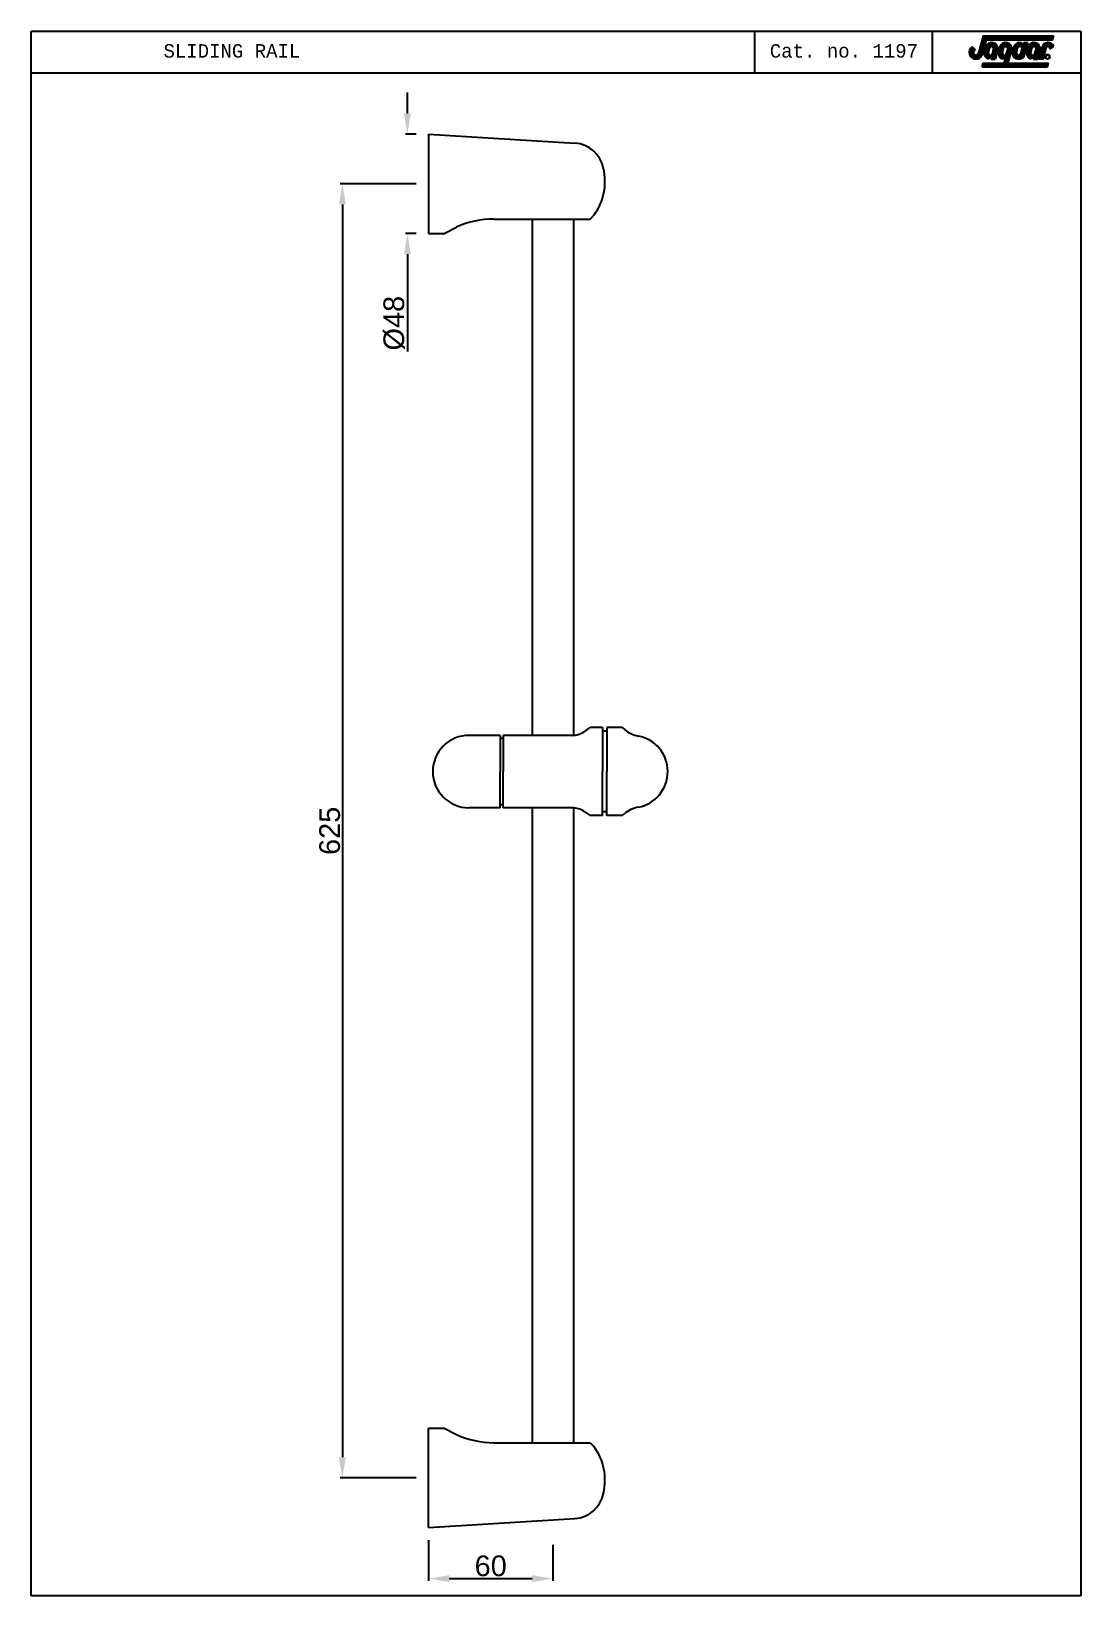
# Model space of a CAD drawing. Header units: inches. Extents: x 241 to 748, y -183 to 573.
import ezdxf

# ---------------------------------------------------------------- set-up
doc = ezdxf.new("R2010")
doc.units = ezdxf.units.IN
doc.header["$MEASUREMENT"] = 0
doc.styles.add('J03$0$WASHER$0$STYLE3', font='', dxfattribs={"height": 3})
doc.styles.get("Standard").update_dxf_attribs({"font": 'arial.ttf'})
doc.styles.add('TTT$0$STYLE2', font='monosbi.ttf', dxfattribs={"height": 3})
doc.styles.get('J03$0$WASHER$0$STYLE3').set_extended_font_data('Arial Black')
doc.dimstyles.new('Vikas', dxfattribs={"dimtxt": 3, "dimasz": 3, "dimexe": 1, "dimexo": 3, "dimgap": 1, "dimtad": 3, "dimzin": 12, "dimdsep": 46, "dimtxsty": 'Standard', "dimcen": 0.09, "dimadec": 0, "dimazin": 3, "dimtfac": 1, "dimtofl": 0, "dimtmove": 0, "dimatfit": 1, "dimfxl": 0, "dimtolj": 1, "dimtzin": 0, "dimarcsym": 0})

# ---------------------------------------------------------------- blocks, each defined once
blk = doc.blocks.new('*D1')
at = {"color": 0, "lineweight": -2, "transparency": 16777216}
for p, q in [((427.17, 498.98), (390.54, 498.98)), ((391.54, 488.98), (391.54, -116.02)), ((427.17, -126.02), (390.54, -126.02))]:
    blk.add_line(p, q, dxfattribs=at)
at = {"color": 0, "transparency": 16777216}
for points in [[(389.88, 488.98), (393.21, 488.98), (391.54, 498.98)], [(389.88, -116.02), (393.21, -116.02), (391.54, -126.02)]]:
    blk.add_solid(points, dxfattribs=at)
at = {"layer": 'Defpoints', "color": 0, "transparency": 16777216}
for p in [(433.17, 498.98), (391.54, -126.02), (433.17, -126.02)]:
    blk.add_point(p, dxfattribs=at)
at = {"color": 0, "transparency": 16777216, "insert": (385.44, 186.48), "char_height": 10, "attachment_point": 5, "rotation": 90}
blk.add_mtext('\\A1;625', dxfattribs=at)
blk = doc.blocks.new('*D4')
at = {"color": 0, "lineweight": -2, "transparency": 16777216}
for p, q in [((433.17, -156.04), (433.17, -175.65)), ((493.17, -158.39), (493.17, -175.65)), ((443.17, -174.65), (483.17, -174.65))]:
    blk.add_line(p, q, dxfattribs=at)
at = {"color": 0, "transparency": 16777216}
for points in [[(443.17, -172.98), (443.17, -176.31), (433.17, -174.65)], [(483.17, -172.98), (483.17, -176.31), (493.17, -174.65)]]:
    blk.add_solid(points, dxfattribs=at)
at = {"layer": 'Defpoints', "color": 0, "transparency": 16777216}
for p in [(433.17, -150.04), (493.17, -152.39), (493.17, -174.65)]:
    blk.add_point(p, dxfattribs=at)
at = {"color": 0, "transparency": 16777216, "insert": (463.17, -168.54), "char_height": 10, "attachment_point": 5}
blk.add_mtext('\\A1;60', dxfattribs=at)
blk = doc.blocks.new('*D5')
at = {"color": 0, "lineweight": -2, "transparency": 16777216}
for p, q in [((422.94, 532.99), (422.94, 542.99)), ((427.17, 522.99), (421.94, 522.99)), ((427.17, 474.96), (421.94, 474.96)), ((422.94, 464.96), (422.94, 418.04))]:
    blk.add_line(p, q, dxfattribs=at)
at = {"color": 0, "transparency": 16777216}
for points in [[(421.27, 532.99), (424.6, 532.99), (422.94, 522.99)], [(421.27, 464.96), (424.6, 464.96), (422.94, 474.96)]]:
    blk.add_solid(points, dxfattribs=at)
at = {"layer": 'Defpoints', "color": 0, "transparency": 16777216}
for p in [(433.17, 522.99), (422.94, 474.96), (433.17, 474.96)]:
    blk.add_point(p, dxfattribs=at)
at = {"color": 0, "transparency": 16777216, "insert": (416.55, 431.65), "char_height": 10, "attachment_point": 5, "rotation": 90}
blk.add_mtext('\\A1;%%C48', dxfattribs=at)

msp = doc.modelspace()

# ---------------------------------------------------------------- linework, layer by layer
at = {"linetype": 'Continuous'}
for p, q in [((241.309, 572.616), (748.083, 572.616)), ((241.309, -182.904), (241.309, 572.616)), ((590.514, 572.616), (590.514, 552.616)), ((676.351, 572.616), (676.351, 552.616)), ((748.083, 572.616), (748.083, -182.904)), ((241.309, 552.616), (748.083, 552.616)), ((748.083, -182.904), (241.309, -182.904))]:
    msp.add_line(p, q, dxfattribs=at)
for p, q in [((700.98, 570.475), (698.728, 562.07)), ((699.261, 564.057), (702.018, 566.815)), ((699.384, 564.517), (702.142, 567.275)), ((699.507, 564.977), (702.265, 567.735)), ((699.63, 565.437), (702.388, 568.195)), ((699.754, 565.897), (704.331, 570.475)), ((699.877, 566.357), (703.994, 570.475)), ((700, 566.817), (703.657, 570.475)), ((700.124, 567.277), (703.321, 570.475)), ((700.247, 567.737), (702.984, 570.475)), ((700.37, 568.197), (702.647, 570.475)), ((700.493, 568.657), (702.31, 570.475)), ((702.476, 568.525), (700.51, 561.187)), ((700.617, 569.117), (701.974, 570.475)), ((700.74, 569.578), (701.637, 570.475)), ((700.863, 570.038), (701.3, 570.475)), ((700.98, 570.475), (735.02, 570.475)), ((701.481, 562.237), (706.185, 566.941)), ((701.516, 562.609), (705.939, 567.032)), ((701.616, 563.045), (705.674, 567.103)), ((701.739, 563.505), (705.387, 567.153)), ((701.863, 563.965), (705.072, 567.174)), ((701.986, 564.425), (704.72, 567.159)), ((702.109, 564.885), (704.313, 567.089)), ((702.286, 565.398), (703.801, 566.914)), ((702.476, 568.525), (734.497, 568.525)), ((702.718, 568.525), (704.668, 570.475)), ((703.054, 568.525), (705.004, 570.475)), ((703.391, 568.525), (705.341, 570.475)), ((703.728, 568.525), (705.678, 570.475)), ((704.065, 568.525), (706.015, 570.475)), ((704.402, 568.525), (706.352, 570.475)), ((704.738, 568.525), (706.688, 570.475)), ((704.777, 565.195), (706.414, 566.833)), ((705.075, 568.525), (707.025, 570.475)), ((705.137, 565.219), (706.628, 566.71)), ((705.412, 568.525), (707.362, 570.475)), ((705.749, 568.525), (707.699, 570.475)), ((706.085, 568.525), (708.035, 570.475)), ((706.422, 568.525), (708.372, 570.475)), ((706.759, 568.525), (708.709, 570.475)), ((707.096, 568.525), (709.046, 570.475)), ((707.432, 568.525), (709.382, 570.475)), ((707.769, 568.525), (709.719, 570.475)), ((708.106, 568.525), (710.056, 570.475)), ((708.298, 562.318), (712.943, 566.963)), ((708.346, 562.703), (712.693, 567.05)), ((708.443, 568.525), (710.393, 570.475)), ((708.458, 563.151), (712.423, 567.117)), ((708.581, 563.611), (712.13, 567.16)), ((708.704, 564.071), (711.807, 567.174)), ((708.779, 568.525), (710.729, 570.475)), ((708.827, 564.531), (711.445, 567.149)), ((708.951, 564.992), (711.02, 567.061)), ((709.116, 568.525), (711.066, 570.475)), ((709.171, 565.548), (710.464, 566.842)), ((709.453, 568.525), (711.403, 570.475)), ((709.79, 568.525), (711.74, 570.475)), ((710.126, 568.525), (712.076, 570.475)), ((710.463, 568.525), (712.413, 570.475)), ((710.8, 568.525), (712.75, 570.475)), ((711.137, 568.525), (713.087, 570.475)), ((711.473, 568.525), (713.423, 570.475)), ((711.478, 565.162), (713.176, 566.859)), ((711.81, 568.525), (713.76, 570.475)), ((711.878, 565.224), (713.393, 566.74)), ((712.147, 568.525), (714.097, 570.475)), ((712.484, 568.525), (714.434, 570.475)), ((712.82, 568.525), (714.77, 570.475)), ((713.157, 568.525), (715.107, 570.475)), ((713.494, 568.525), (715.444, 570.475)), ((713.831, 568.525), (715.781, 570.475)), ((714.168, 568.525), (716.118, 570.475)), ((714.504, 568.525), (716.454, 570.475)), ((714.841, 568.525), (716.791, 570.475)), ((715.178, 568.525), (717.128, 570.475)), ((715.188, 562.81), (719.428, 567.049)), ((715.308, 563.267), (719.172, 567.13)), ((715.431, 563.727), (718.872, 567.167)), ((715.515, 568.525), (717.465, 570.475)), ((715.555, 564.187), (718.54, 567.172)), ((715.678, 564.647), (718.165, 567.134)), ((715.808, 565.114), (717.718, 567.024)), ((715.851, 568.525), (717.801, 570.475)), ((716.099, 565.741), (717.091, 566.733)), ((716.188, 568.525), (718.138, 570.475)), ((716.525, 568.525), (718.475, 570.475)), ((716.862, 568.525), (718.812, 570.475)), ((717.198, 568.525), (719.148, 570.475)), ((717.535, 568.525), (719.485, 570.475)), ((717.872, 568.525), (719.822, 570.475)), ((718.209, 568.525), (720.159, 570.475)), ((718.545, 568.525), (720.495, 570.475)), ((718.882, 568.525), (720.832, 570.475)), ((718.929, 565.189), (719.434, 567.072)), ((719.118, 561.837), (720.548, 567.175)), ((719.219, 568.525), (721.169, 570.475)), ((719.556, 568.525), (721.506, 570.475)), ((719.68, 563.934), (722.438, 566.692)), ((719.803, 564.394), (722.561, 567.152)), ((719.892, 568.525), (721.842, 570.475)), ((719.926, 564.854), (722.247, 567.175)), ((720.05, 565.314), (721.91, 567.175)), ((720.173, 565.774), (721.573, 567.175)), ((720.229, 568.525), (722.179, 570.475)), ((720.296, 566.234), (721.237, 567.175)), ((720.419, 566.694), (720.9, 567.175)), ((720.543, 567.154), (720.563, 567.175)), ((720.548, 567.175), (722.567, 567.175)), ((720.566, 568.525), (722.516, 570.475)), ((720.903, 568.525), (722.853, 570.475)), ((721.01, 561.364), (722.567, 567.175)), ((721.239, 568.525), (723.189, 570.475)), ((721.576, 568.525), (723.526, 570.475)), ((721.913, 568.525), (723.863, 570.475)), ((721.932, 562.145), (726.701, 566.914)), ((721.954, 562.504), (726.459, 567.009)), ((722.035, 562.922), (726.2, 567.086)), ((722.159, 563.382), (725.918, 567.142)), ((722.25, 568.525), (724.2, 570.475)), ((722.282, 563.842), (725.611, 567.172)), ((722.405, 564.302), (725.271, 567.167)), ((722.528, 564.762), (724.881, 567.115)), ((722.587, 568.525), (724.537, 570.475)), ((722.674, 565.245), (724.407, 566.977)), ((722.923, 568.525), (724.873, 570.475)), ((723.26, 568.525), (725.21, 570.475)), ((723.597, 568.525), (725.547, 570.475)), ((723.934, 568.525), (725.884, 570.475)), ((724.27, 568.525), (726.22, 570.475)), ((724.607, 568.525), (726.557, 570.475)), ((724.944, 568.525), (726.894, 570.475)), ((725.281, 568.525), (727.231, 570.475)), ((725.34, 565.216), (726.925, 566.802)), ((725.617, 568.525), (727.567, 570.475)), ((725.668, 565.208), (727.135, 566.675)), ((725.954, 568.525), (727.904, 570.475)), ((726.291, 568.525), (728.241, 570.475)), ((726.628, 568.525), (728.578, 570.475)), ((726.964, 568.525), (728.914, 570.475)), ((727.301, 568.525), (729.251, 570.475)), ((727.638, 568.525), (729.588, 570.475)), ((727.975, 568.525), (729.925, 570.475)), ((728.311, 568.525), (730.261, 570.475)), ((728.639, 562.117), (733.461, 566.939)), ((728.648, 568.525), (730.598, 570.475)), ((728.763, 562.577), (733.216, 567.03)), ((728.886, 563.037), (732.951, 567.102)), ((728.985, 568.525), (730.935, 570.475)), ((729.009, 563.497), (732.664, 567.152)), ((729.132, 563.957), (732.349, 567.174)), ((729.256, 564.417), (731.998, 567.16)), ((729.322, 568.525), (731.272, 570.475)), ((729.379, 564.877), (731.592, 567.091)), ((729.553, 565.388), (731.083, 566.918)), ((729.658, 568.525), (731.608, 570.475)), ((729.995, 568.525), (731.945, 570.475)), ((730.332, 568.525), (732.282, 570.475)), ((730.669, 568.525), (732.619, 570.475)), ((731.006, 568.525), (732.956, 570.475)), ((731.342, 568.525), (733.292, 570.475)), ((731.679, 568.525), (733.629, 570.475)), ((732.016, 568.525), (733.966, 570.475)), ((732.056, 565.197), (733.69, 566.831)), ((732.353, 568.525), (734.303, 570.475)), ((732.414, 565.218), (733.903, 566.708)), ((732.689, 568.525), (734.639, 570.475)), ((733.026, 568.525), (734.976, 570.475)), ((733.363, 568.525), (734.912, 570.074)), ((733.7, 568.525), (734.789, 569.614)), ((734.036, 568.525), (734.666, 569.154)), ((734.373, 568.525), (734.543, 568.694)), ((735.02, 570.475), (734.497, 568.525)), ((694.219, 562.383), (696.348, 564.512)), ((694.236, 562.737), (696.18, 564.681)), ((694.237, 562.064), (696.517, 564.344)), ((694.281, 561.772), (696.685, 564.176)), ((694.303, 563.141), (696.011, 564.849)), ((694.347, 561.501), (696.853, 564.007)), ((694.431, 561.248), (697.022, 563.839)), ((694.46, 563.634), (695.843, 565.017)), ((694.531, 561.012), (696.229, 562.71)), ((694.646, 560.79), (696.194, 562.338)), ((694.775, 560.582), (696.242, 562.049)), ((694.917, 560.387), (696.338, 561.809)), ((694.945, 564.456), (695.431, 564.942)), ((695.072, 560.205), (696.471, 561.604)), ((695.238, 560.035), (696.635, 561.432)), ((695.417, 559.877), (696.831, 561.291)), ((695.609, 559.732), (697.062, 561.185)), ((697.198, 563.662), (695.714, 565.147)), ((695.814, 559.6), (697.336, 561.123)), ((696.032, 559.481), (697.68, 561.13)), ((696.264, 559.377), (698.27, 561.383)), ((696.512, 559.288), (701.279, 564.055)), ((696.778, 559.218), (701.156, 563.595)), ((697.065, 559.168), (701.032, 563.135)), ((697.177, 563.657), (697.19, 563.67)), ((697.377, 559.143), (700.909, 562.675)), ((697.721, 559.15), (700.786, 562.215)), ((698.109, 559.202), (700.663, 561.755)), ((698.504, 561.617), (701.402, 564.515)), ((698.573, 559.328), (700.539, 561.295)), ((698.768, 562.217), (701.525, 564.975)), ((698.891, 562.677), (701.649, 565.435)), ((699.014, 563.137), (701.772, 565.895)), ((699.137, 563.597), (701.895, 566.355)), ((699.229, 559.647), (700.239, 560.658)), ((701.489, 561.908), (704.004, 564.423)), ((701.527, 561.609), (703.881, 563.963)), ((701.582, 562.917), (702.127, 564.951)), ((701.59, 561.335), (703.758, 563.503)), ((701.673, 561.081), (703.634, 563.043)), ((701.774, 560.845), (703.511, 562.583)), ((701.891, 560.625), (703.429, 562.164)), ((702.022, 560.42), (703.466, 561.864)), ((702.168, 560.229), (703.564, 561.626)), ((702.327, 560.051), (703.706, 561.43)), ((702.499, 559.887), (703.886, 561.274)), ((702.685, 559.737), (704.107, 561.158)), ((702.885, 559.6), (704.381, 561.095)), ((703.1, 559.477), (704.747, 561.125)), ((703.329, 559.37), (708.023, 564.063)), ((703.474, 562.445), (704.019, 564.478)), ((703.576, 559.28), (703.96, 559.664)), ((703.625, 559.265), (705.344, 561.31)), ((704.763, 559.141), (705.344, 561.31)), ((704.763, 559.141), (706.782, 559.141)), ((704.784, 559.141), (707.513, 561.87)), ((704.879, 559.572), (707.636, 562.33)), ((705.002, 560.032), (707.76, 562.79)), ((705.121, 559.141), (707.39, 561.41)), ((705.125, 560.492), (707.883, 563.25)), ((705.248, 560.952), (707.985, 563.689)), ((705.408, 565.153), (706.827, 566.573)), ((705.457, 559.141), (707.266, 560.95)), ((705.485, 561.837), (706.03, 563.871)), ((705.495, 561.872), (708.017, 564.394)), ((705.618, 562.332), (707.979, 564.694)), ((705.627, 565.035), (707.013, 566.421)), ((705.741, 562.792), (707.918, 564.969)), ((705.794, 559.141), (707.143, 560.49)), ((705.806, 564.877), (707.185, 566.256)), ((705.865, 563.252), (707.835, 565.223)), ((705.945, 564.68), (707.343, 566.078)), ((705.988, 563.713), (707.735, 565.46)), ((706.041, 564.439), (707.488, 565.886)), ((706.074, 564.136), (707.619, 565.681)), ((706.131, 559.141), (707.02, 560.03)), ((706.468, 559.141), (706.897, 559.57)), ((707.922, 563.398), (706.782, 559.141)), ((708.297, 561.98), (710.851, 564.534)), ((708.329, 561.676), (710.722, 564.069)), ((708.386, 561.396), (710.599, 563.609)), ((708.395, 562.917), (708.94, 564.951)), ((708.465, 561.138), (710.476, 563.149)), ((708.562, 560.898), (710.353, 562.689)), ((708.675, 560.675), (710.248, 562.247)), ((708.803, 560.466), (710.264, 561.927)), ((708.946, 560.272), (710.35, 561.677)), ((709.102, 560.091), (710.483, 561.472)), ((709.271, 559.924), (710.654, 561.307)), ((709.454, 559.77), (710.865, 561.181)), ((709.537, 555.475), (713.738, 559.676)), ((709.651, 559.63), (711.125, 561.104)), ((709.862, 559.504), (711.462, 561.104)), ((709.873, 555.475), (713.615, 559.216)), ((710.088, 559.393), (714.837, 564.143)), ((710.287, 562.445), (710.832, 564.478)), ((710.33, 559.299), (711.184, 560.153)), ((710.438, 559.265), (712.157, 561.31)), ((711.076, 557.275), (712.157, 561.31)), ((711.104, 557.378), (713.861, 560.136)), ((711.227, 557.838), (713.985, 560.596)), ((711.35, 558.298), (714.108, 561.056)), ((711.473, 558.758), (714.231, 561.516)), ((711.597, 559.219), (714.354, 561.976)), ((711.72, 559.679), (714.478, 562.436)), ((711.843, 560.139), (714.601, 562.896)), ((711.966, 560.599), (714.724, 563.356)), ((712.09, 561.059), (714.812, 563.78)), ((712.163, 565.173), (713.596, 566.606)), ((712.298, 561.837), (712.843, 563.871)), ((712.336, 561.979), (714.823, 564.466)), ((712.393, 565.066), (713.784, 566.457)), ((712.46, 562.439), (714.78, 564.759)), ((712.581, 564.917), (713.959, 566.296)), ((712.583, 562.899), (714.713, 565.029)), ((712.706, 563.359), (714.627, 565.279)), ((712.73, 564.729), (714.121, 566.121)), ((712.829, 563.819), (714.523, 565.512)), ((712.837, 564.5), (714.269, 565.932)), ((712.887, 564.214), (714.403, 565.729)), ((713.095, 557.275), (714.735, 563.398)), ((715.113, 562.062), (717.742, 564.69)), ((715.113, 562.062), (715.113, 562.062)), ((715.124, 562.409), (719.304, 566.589)), ((715.124, 562.409), (715.124, 562.409)), ((715.138, 561.749), (717.573, 564.184)), ((715.138, 561.749), (715.138, 561.749)), ((715.188, 562.81), (715.188, 562.81)), ((715.19, 561.464), (717.45, 563.724)), ((715.19, 561.464), (715.19, 561.464)), ((715.215, 562.917), (715.759, 564.951)), ((715.263, 561.201), (717.326, 563.264)), ((715.263, 561.201), (715.263, 561.201)), ((715.356, 560.957), (717.203, 562.804)), ((715.356, 560.957), (715.356, 560.957)), ((715.465, 560.729), (717.082, 562.347)), ((715.465, 560.729), (715.465, 560.729)), ((715.59, 560.517), (717.071, 561.999)), ((715.59, 560.517), (715.59, 560.517)), ((715.728, 560.319), (717.144, 561.734)), ((715.728, 560.319), (715.728, 560.319)), ((715.881, 560.135), (717.265, 561.519)), ((715.881, 560.135), (715.881, 560.135)), ((716.047, 559.965), (717.427, 561.345)), ((716.047, 559.965), (716.047, 559.965)), ((716.227, 559.807), (717.628, 561.209)), ((716.227, 559.807), (716.227, 559.807)), ((716.42, 559.664), (717.874, 561.118)), ((716.42, 559.664), (716.42, 559.664)), ((716.627, 559.534), (718.186, 561.093)), ((716.627, 559.534), (716.627, 559.534)), ((716.849, 559.42), (718.699, 561.269)), ((716.849, 559.42), (716.849, 559.42)), ((717.088, 559.321), (721.698, 563.932)), ((717.088, 559.321), (717.088, 559.321)), ((717.107, 562.445), (717.634, 564.414)), ((717.344, 559.241), (721.575, 563.472)), ((717.344, 559.241), (717.344, 559.241)), ((717.621, 559.181), (721.451, 563.012)), ((717.621, 559.181), (717.621, 559.181)), ((717.923, 559.147), (721.328, 562.552)), ((717.923, 559.147), (717.923, 559.147)), ((718.141, 565.09), (719.181, 566.129)), ((718.258, 559.144), (721.205, 562.092)), ((718.258, 559.144), (718.258, 559.144)), ((718.613, 565.224), (719.058, 565.669)), ((718.637, 559.187), (721.082, 561.632)), ((718.637, 559.187), (718.637, 559.187)), ((718.918, 565.192), (718.934, 565.209)), ((718.984, 561.554), (721.821, 564.392)), ((719.092, 559.305), (720.948, 561.161)), ((719.092, 559.305), (719.092, 559.305)), ((719.187, 562.094), (721.944, 564.852)), ((719.31, 562.554), (722.068, 565.312)), ((719.433, 563.014), (722.191, 565.772)), ((719.557, 563.474), (722.314, 566.232)), ((719.753, 559.629), (720.624, 560.5)), ((719.753, 559.629), (719.753, 559.629)), ((720.624, 560.5), (720.624, 560.5)), ((720.948, 561.161), (720.948, 561.161)), ((721.949, 561.825), (724.423, 564.3)), ((721.994, 561.534), (724.3, 563.84)), ((722.034, 562.917), (722.579, 564.951)), ((722.062, 561.265), (724.177, 563.38)), ((722.15, 561.017), (724.053, 562.92)), ((722.256, 560.785), (723.93, 562.46)), ((722.377, 560.569), (723.883, 562.076)), ((722.512, 560.368), (723.94, 561.796)), ((722.661, 560.18), (724.05, 561.569)), ((722.824, 560.006), (724.202, 561.385)), ((723, 559.846), (724.393, 561.239)), ((723.107, 566.014), (723.637, 566.544)), ((723.19, 559.698), (724.627, 561.136)), ((723.393, 559.565), (724.918, 561.09)), ((723.612, 559.447), (725.336, 561.171)), ((723.846, 559.344), (725.717, 561.215)), ((723.926, 562.445), (724.471, 564.478)), ((724.077, 559.265), (725.796, 561.31)), ((725.215, 559.141), (725.796, 561.31)), ((725.215, 559.141), (727.234, 559.141)), ((725.298, 559.449), (728.055, 562.207)), ((725.326, 559.141), (727.932, 561.747)), ((725.421, 559.909), (728.179, 562.667)), ((725.544, 560.369), (728.302, 563.127)), ((725.663, 559.141), (727.809, 561.287)), ((725.667, 560.829), (728.417, 563.579)), ((725.791, 561.289), (728.47, 563.968)), ((725.902, 561.737), (728.474, 564.309)), ((725.923, 565.126), (727.33, 566.533)), ((725.955, 561.901), (726.5, 563.935)), ((726, 559.141), (727.686, 560.827)), ((726.037, 562.209), (728.444, 564.616)), ((726.131, 564.997), (727.512, 566.378)), ((726.161, 562.669), (728.388, 564.897)), ((726.284, 563.129), (728.311, 565.157)), ((726.299, 564.828), (727.681, 566.21)), ((726.336, 559.141), (727.562, 560.367)), ((726.407, 563.589), (728.216, 565.398)), ((726.428, 564.621), (727.836, 566.028)), ((726.51, 564.366), (727.977, 565.833)), ((726.518, 564.037), (728.104, 565.623)), ((726.673, 559.141), (727.439, 559.907)), ((727.01, 559.141), (727.316, 559.447)), ((728.375, 563.398), (727.234, 559.141)), ((727.234, 559.141), (728.375, 563.398)), ((727.842, 559.141), (729.399, 564.951)), ((729.861, 559.141), (727.842, 559.141)), ((727.9, 559.357), (730.657, 562.115)), ((728.02, 559.141), (730.534, 561.655)), ((728.023, 559.817), (730.781, 562.575)), ((728.146, 560.277), (730.904, 563.035)), ((728.27, 560.737), (731.027, 563.495)), ((728.357, 559.141), (730.411, 561.195)), ((728.393, 561.197), (731.151, 563.955)), ((728.516, 561.657), (731.274, 564.415)), ((728.694, 559.141), (730.288, 560.735)), ((729.03, 559.141), (730.164, 560.275)), ((729.367, 559.141), (730.041, 559.815)), ((729.704, 559.141), (729.918, 559.355)), ((731.274, 564.414), (729.861, 559.141)), ((732.684, 565.151), (734.102, 566.57)), ((732.902, 565.033), (734.288, 566.418)), ((733.08, 564.874), (734.459, 566.253)), ((733.219, 564.677), (734.618, 566.075)), ((733.314, 564.435), (734.762, 565.883)), ((733.319, 563.935), (735.043, 565.381)), ((733.346, 564.13), (734.893, 565.677)), ((734.367, 564.814), (735.009, 565.456)), ((700.495, 555.475), (700.977, 557.275)), ((700.495, 555.475), (731.995, 555.475)), ((700.513, 555.544), (702.244, 557.275)), ((700.636, 556.004), (701.907, 557.275)), ((700.76, 556.464), (701.57, 557.275)), ((700.781, 555.475), (702.581, 557.275)), ((700.883, 556.924), (701.234, 557.275)), ((700.977, 557.275), (711.076, 557.275)), ((701.118, 555.475), (702.918, 557.275)), ((701.454, 555.475), (703.254, 557.275)), ((701.791, 555.475), (703.591, 557.275)), ((702.128, 555.475), (703.928, 557.275)), ((702.465, 555.475), (704.265, 557.275)), ((702.801, 555.475), (704.601, 557.275)), ((703.138, 555.475), (704.938, 557.275)), ((703.475, 555.475), (705.275, 557.275)), ((703.812, 555.475), (705.612, 557.275)), ((704.148, 555.475), (705.948, 557.275)), ((704.485, 555.475), (706.285, 557.275)), ((704.822, 555.475), (706.622, 557.275)), ((705.159, 555.475), (706.959, 557.275)), ((705.495, 555.475), (707.295, 557.275)), ((705.832, 555.475), (707.632, 557.275)), ((706.169, 555.475), (707.969, 557.275)), ((706.506, 555.475), (708.306, 557.275)), ((706.842, 555.475), (708.642, 557.275)), ((707.179, 555.475), (708.979, 557.275)), ((707.516, 555.475), (709.316, 557.275)), ((707.853, 555.475), (709.653, 557.275)), ((708.189, 555.475), (709.989, 557.275)), ((708.526, 555.475), (710.326, 557.275)), ((708.863, 555.475), (710.663, 557.275)), ((709.2, 555.475), (711, 557.275)), ((710.21, 555.475), (713.492, 558.756)), ((710.547, 555.475), (713.368, 558.296)), ((710.884, 555.475), (713.245, 557.836)), ((711.22, 555.475), (713.122, 557.376)), ((711.557, 555.475), (713.357, 557.275)), ((711.894, 555.475), (713.694, 557.275)), ((712.231, 555.475), (714.031, 557.275)), ((712.567, 555.475), (714.367, 557.275)), ((712.904, 555.475), (714.704, 557.275)), ((713.095, 557.275), (732.477, 557.275)), ((713.241, 555.475), (715.041, 557.275)), ((713.578, 555.475), (715.378, 557.275)), ((713.914, 555.475), (715.714, 557.275)), ((714.251, 555.475), (716.051, 557.275)), ((714.588, 555.475), (716.388, 557.275)), ((714.925, 555.475), (716.725, 557.275)), ((715.261, 555.475), (717.061, 557.275)), ((715.598, 555.475), (717.398, 557.275)), ((715.935, 555.475), (717.735, 557.275)), ((716.272, 555.475), (718.072, 557.275)), ((716.608, 555.475), (718.408, 557.275)), ((716.945, 555.475), (718.745, 557.275)), ((717.282, 555.475), (719.082, 557.275)), ((717.619, 555.475), (719.419, 557.275)), ((717.956, 555.475), (719.756, 557.275)), ((718.292, 555.475), (720.092, 557.275)), ((718.629, 555.475), (720.429, 557.275)), ((718.966, 555.475), (720.766, 557.275)), ((719.303, 555.475), (721.103, 557.275)), ((719.639, 555.475), (721.439, 557.275)), ((719.976, 555.475), (721.776, 557.275)), ((720.313, 555.475), (722.113, 557.275)), ((720.65, 555.475), (722.45, 557.275)), ((720.986, 555.475), (722.786, 557.275)), ((721.323, 555.475), (723.123, 557.275)), ((721.66, 555.475), (723.46, 557.275)), ((721.997, 555.475), (723.797, 557.275)), ((722.333, 555.475), (724.133, 557.275)), ((722.67, 555.475), (724.47, 557.275)), ((723.007, 555.475), (724.807, 557.275)), ((723.344, 555.475), (725.144, 557.275)), ((723.68, 555.475), (725.48, 557.275)), ((724.017, 555.475), (725.817, 557.275)), ((724.354, 555.475), (726.154, 557.275)), ((724.691, 555.475), (726.491, 557.275)), ((725.027, 555.475), (726.827, 557.275)), ((725.364, 555.475), (727.164, 557.275)), ((725.701, 555.475), (727.501, 557.275)), ((726.038, 555.475), (727.838, 557.275)), ((726.375, 555.475), (728.175, 557.275)), ((726.711, 555.475), (728.511, 557.275)), ((727.048, 555.475), (728.848, 557.275)), ((727.385, 555.475), (729.185, 557.275)), ((727.722, 555.475), (729.522, 557.275)), ((728.058, 555.475), (729.858, 557.275)), ((728.395, 555.475), (730.195, 557.275)), ((728.732, 555.475), (730.532, 557.275)), ((729.069, 555.475), (730.869, 557.275)), ((729.405, 555.475), (731.205, 557.275)), ((729.742, 555.475), (731.542, 557.275)), ((730.079, 555.475), (731.879, 557.275)), ((730.416, 555.475), (732.216, 557.275)), ((730.752, 555.475), (732.449, 557.171)), ((731.089, 555.475), (732.326, 556.711)), ((731.426, 555.475), (732.203, 556.251)), ((731.763, 555.475), (732.079, 555.791)), ((731.995, 555.475), (732.477, 557.275)), ((433.174, 522.991), (433.174, 474.963)), ((433.174, 522.991), (503.804, 518.567)), ((511.174, 481.963), (513.174, 483.963)), ((440.674, 474.963), (446.598, 478.035)), ((464.709, 481.963), (511.174, 481.963)), ((483.174, 481.963), (483.174, 232.593)), ((503.174, 481.963), (503.174, 232.61)), ((433.174, 474.963), (440.674, 474.963)), ((508.253, 234.342), (511.174, 236.343)), ((517.174, 236.343), (511.174, 236.343)), ((517.174, 236.343), (517.174, 215.093)), ((519.174, 234.593), (517.174, 234.593)), ((526.674, 236.343), (519.174, 236.343)), ((519.174, 236.343), (519.174, 215.093)), ((526.674, 236.343), (527.702, 235.486)), ((467.674, 232.593), (452.674, 232.593)), ((467.674, 232.593), (467.674, 215.093)), ((469.174, 231.093), (467.674, 231.093)), ((502.602, 232.593), (469.174, 232.593)), ((469.174, 232.593), (469.174, 215.093)), ((467.674, 197.593), (467.674, 215.093)), ((469.174, 197.593), (469.174, 215.093)), ((517.174, 193.843), (517.174, 215.093)), ((519.174, 193.843), (519.174, 215.093)), ((467.674, 197.593), (452.674, 197.593)), ((469.174, 199.093), (467.674, 199.093)), ((502.602, 197.593), (469.174, 197.593)), ((483.174, 197.593), (483.174, -109.009)), ((503.174, 197.577), (503.174, -109.009)), ((508.253, 195.844), (511.174, 193.843)), ((517.174, 193.843), (511.174, 193.843)), ((519.174, 195.593), (517.174, 195.593)), ((526.674, 193.843), (519.174, 193.843)), ((526.674, 193.843), (527.702, 194.7)), ((433.174, -150.037), (433.174, -102.009)), ((433.174, -102.009), (440.674, -102.009)), ((440.674, -102.009), (446.598, -105.08)), ((464.709, -109.009), (511.174, -109.009)), ((511.174, -109.009), (513.174, -111.009)), ((433.174, -150.037), (503.804, -145.613))]:
    msp.add_line(p, q)
msp.add_circle((732.039, 560.313), 1.125)
for centre, radius, start, end in [((705.025, 564.175), 3, 345, 165), ((711.838, 564.175), 3, 345, 165), ((718.657, 564.175), 3, 75, 165), ((725.477, 564.175), 3, 345, 165), ((732.296, 564.175), 3, 23.71913, 165), ((697.482, 562.404), 3.263, 122.819094, 338.106598), ((697.482, 562.404), 1.29, 102.73321, 345), ((704.48, 562.141), 3, 165, 253.437873), ((704.48, 562.141), 1.051, 163.186284, 346.813716), ((705.025, 564.175), 1.051, 343.186284, 166.813716), ((711.293, 562.141), 3, 165, 253.437873), ((711.293, 562.141), 1.051, 163.186284, 346.813716), ((711.838, 564.175), 1.051, 343.186284, 166.813716), ((718.112, 562.141), 3, 165, 345), ((718.112, 562.141), 1.051, 163.186284, 346.813716), ((718.657, 564.175), 1.051, 75, 166.813716), ((718.657, 564.175), 1.051, 343.186284, 346.813716), ((724.932, 562.141), 3, 165, 253.437873), ((724.932, 562.141), 1.051, 163.186284, 346.813716), ((725.477, 564.175), 1.051, 346.813716, 166.813716), ((731.751, 562.141), 1.051, 163.186284, 166.813716), ((732.296, 564.175), 1.051, 346.813716, 166.813716), ((502.839, 503.598), 15, 10.524972, 86.312037), ((490.89, 499.981), 27.443, 324.291729, 13.394741), ((464.682, 438.376), 43.587, 89.964644, 114.512914), ((502.602, 242.593), 10, 270, 304.40343), ((537.305, 247.01), 15, 230.194429, 259.12624), ((452.674, 215.093), 17.5, 90, 270), ((531.174, 215.093), 17.5, 0, 79.12624), ((531.174, 215.093), 17.5, 280.87376, 0), ((502.602, 187.593), 10, 55.59657, 90), ((537.305, 183.177), 15, 100.87376, 129.805571), ((464.682, -65.422), 43.587, 245.487086, 270.035356), ((490.89, -127.026), 27.443, 346.605259, 35.708271), ((502.839, -130.644), 15, 273.687963, 349.475028)]:
    msp.add_arc(centre, radius, start, end)

# ---------------------------------------------------------------- texts
at = {"linetype": 'Continuous', "style": 'TTT$0$STYLE2'}
for s, p in [('SLIDING RAIL ', (305.139, 559.904)), ('Cat. no. 1197', (597.942, 559.904))]:
    msp.add_text(s, height=6.5, dxfattribs=at).set_placement(p)
at = {"style": 'J03$0$WASHER$0$STYLE3'}
msp.add_text('R', height=1.326, dxfattribs=at).set_placement((731.359, 559.652))

# ---------------------------------------------------------------- dimensions: what is measured, and where the dimension line sits
dim = msp.add_linear_dim(base=(422.936, 474.963), p1=(433.174, 522.991), p2=(433.174, 474.963), angle=90, text='%%C<>', dimstyle='Vikas', override={"dimtxt": 10, "dimasz": 10, "dimexo": 6, "dimdec": 0})
dim.commit()
dim.dimension.update_dxf_attribs({"geometry": '*D5', "text_midpoint": (422.936, 431.651), "dimtype": 160})
dim = msp.add_linear_dim(base=(391.542, -126.023), p1=(433.174, 498.977), p2=(433.174, -126.023), angle=90, dimstyle='Vikas', override={"dimtxt": 10, "dimasz": 10, "dimexo": 6})
dim.commit()
dim.dimension.update_dxf_attribs({"geometry": '*D1', "text_midpoint": (385.436, 186.477)})
dim = msp.add_linear_dim(base=(493.174, -174.647), p1=(433.174, -150.037), p2=(493.174, -152.392), dimstyle='Vikas', override={"dimtxt": 10, "dimasz": 10, "dimexo": 6})
dim.commit()
dim.dimension.update_dxf_attribs({"geometry": '*D4', "text_midpoint": (463.174, -168.541)})

doc.saveas('drawing.dxf')
